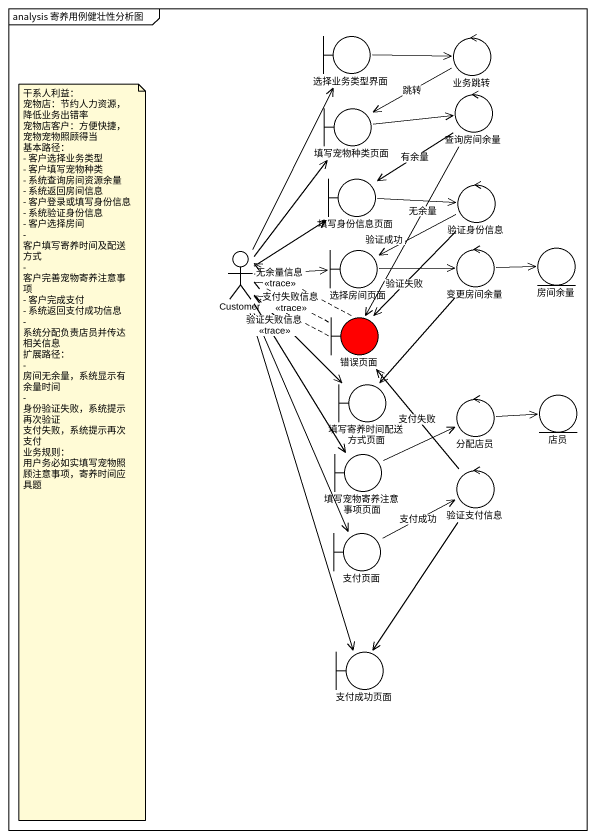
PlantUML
@startuml
mainframe analysis 寄养用例健壮性分析图
boundary 选择业务类型界面
control 业务跳转
boundary 填写宠物种类页面
control 查询房间余量
boundary 填写身份信息页面
control 验证身份信息
actor Customer
boundary 选择房间页面
control 变更房间余量
entity 房间余量
boundary 错误页面 #FF0000
boundary 填写寄养时间配送方式页面
control 分配店员
entity 店员
boundary 填写宠物寄养注意事项页面
control 验证支付信息
boundary 支付页面
boundary 支付成功页面
选择业务类型界面 -right-> 业务跳转
业务跳转 -left-> 填写宠物种类页面 : 跳转
填写宠物种类页面 -right-> 查询房间余量
查询房间余量 --> 填写身份信息页面 : 有余量
查询房间余量 --> 错误页面 : 无余量
填写身份信息页面 -right-> 验证身份信息
验证身份信息 -left-> 选择房间页面 : 验证成功
验证身份信息 --> 错误页面 : 验证失败
Customer -up-> 选择业务类型界面
Customer -up-> 填写宠物种类页面
Customer -up-> 填写身份信息页面
Customer -right-> 选择房间页面
Customer --> 填写寄养时间配送方式页面
Customer --> 填写宠物寄养注意事项页面
Customer --> 支付页面
Customer --> 支付成功页面
选择房间页面 -right-> 变更房间余量
变更房间余量 -right-> 房间余量
变更房间余量 --> 填写寄养时间配送方式页面
错误页面 .left.> Customer : 支付失败信息\n<<trace>>
错误页面 .left.> Customer : 验证失败信息\n<<trace>>
错误页面 .left.> Customer : 无余量信息\n<<trace>>
分配店员 -right-> 店员
填写宠物寄养注意事项页面 -right-> 分配店员
验证支付信息 -up-> 错误页面 : 支付失败
验证支付信息 --> 支付成功页面
支付页面 -right-> 验证支付信息 : 支付成功
note as N1
  干系人利益：
  宠物店：节约人力资源，降低业务出错率
  宠物店客户：方便快捷，宠物宠物照顾得当
  基本路径：
  - 客户选择业务类型
  - 客户填写宠物种类
  - 系统查询房间资源余量
  - 系统返回房间信息
  - 客户登录或填写身份信息
  - 系统验证身份信息
  - 客户选择房间
  - 客户填写寄养时间及配送方式
  - 客户完善宠物寄养注意事项
  - 客户完成支付
  - 系统返回支付成功信息
  - 系统分配负责店员并传达相关信息
  扩展路径：
  - 房间无余量，系统显示有余量时间
  - 身份验证失败，系统提示再次验证
  支付失败，系统提示再次支付
  业务规则：
  用户务必如实填写宠物照顾注意事项，寄养时间应具题
end note
@enduml
